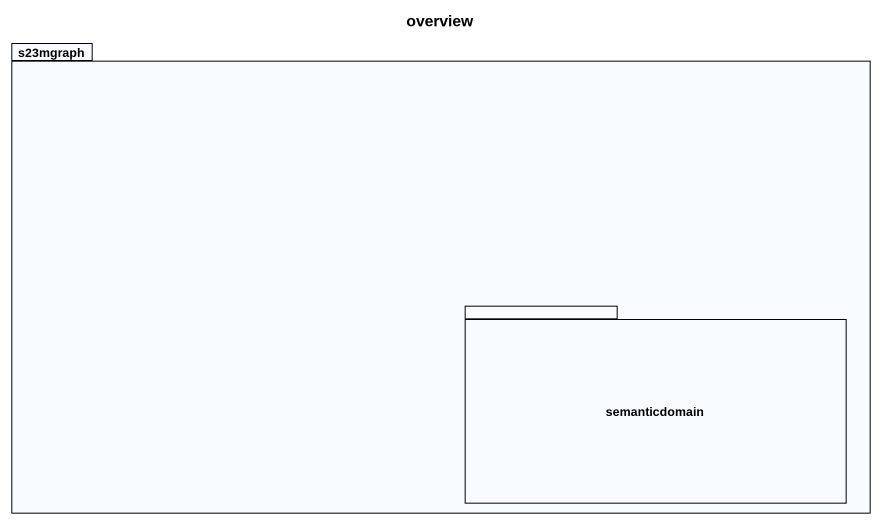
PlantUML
@startuml
title overview
package s23mgraph {
  package semanticdomain {
  }
}
@enduml
